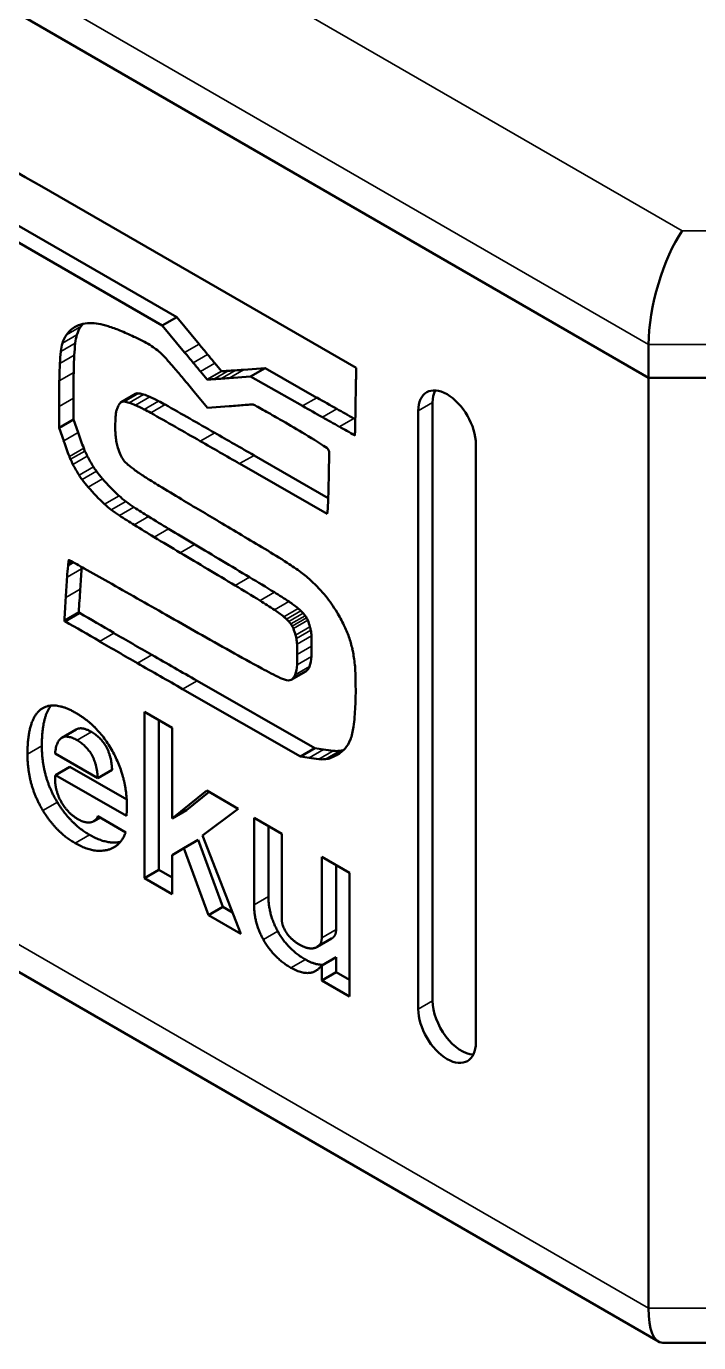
# Model space of a CAD drawing. Header units: inches. Extents: x -20.7 to 49, y -43 to 17.2.
# Drawn here: x -16.14 to -14.189, y -9.03 to -5.21 of the extents above; entities that cross this region are included whole.
import ezdxf

# ---------------------------------------------------------------- set-up
doc = ezdxf.new("R2010")
doc.units = ezdxf.units.IN
doc.header["$MEASUREMENT"] = 0
doc.layers.add('Visible (ANSI)', color=7, linetype='Continuous', lineweight=50)
doc.layers.add('Visible Narrow (ANSI)', color=7, linetype='Continuous', lineweight=35)

msp = doc.modelspace()

# ---------------------------------------------------------------- linework, layer by layer
at = {"layer": 'Visible (ANSI)'}
for p, q in [((-20.7356, -2.534), (-14.3345, -6.2296)), ((-20.7356, -2.534), (-14.3345, -6.2296)), ((-20.6664, -5.354), (-14.3058, -9.0263)), ((-15.7037, -6.0538), (-16.6076, -5.532)), ((-15.7455, -6.0779), (-16.6494, -5.5561)), ((-16.0949, -5.6749), (-15.1824, -6.2015)), ((-15.7455, -6.0779), (-15.7037, -6.0538)), ((-15.6389, -6.1321), (-15.7037, -6.0538)), ((-15.6807, -6.1562), (-15.7455, -6.0779)), ((-14.3345, -6.2296), (-14.3345, -6.1332)), ((-15.4472, -6.2024), (-15.51, -6.2068)), ((-15.489, -6.2265), (-15.4472, -6.2024)), ((-15.2967, -6.2876), (-15.4472, -6.2024)), ((-15.1824, -6.2015), (-15.1832, -6.2324)), ((-15.489, -6.2265), (-15.5518, -6.2309)), ((-15.3384, -6.3117), (-15.489, -6.2265)), ((-14.3345, -8.9299), (-14.3345, -6.2296)), ((-14.3345, -6.2296), (-11.3818, -6.2296)), ((-14.3345, -6.2296), (-11.3818, -6.2296)), ((-16.0031, -6.3507), (-16.0031, -6.2889)), ((-15.8646, -6.3004), (-15.8228, -6.2762)), ((-15.6527, -6.2707), (-15.6141, -6.3173)), ((-14.9609, -8.0378), (-14.9609, -6.302)), ((-16.0449, -6.3748), (-16.0448, -6.313)), ((-15.6141, -6.3173), (-15.551, -6.3123)), ((-15.0026, -8.0619), (-15.0026, -6.3261)), ((-16.0449, -6.3748), (-16.0031, -6.3507)), ((-16.0316, -6.413), (-16.0449, -6.3748)), ((-15.9899, -6.3889), (-16.0031, -6.3507)), ((-15.2639, -6.5788), (-15.4793, -6.455)), ((-14.8356, -6.4225), (-14.8356, -8.1584)), ((-15.2669, -6.6251), (-15.5211, -6.4791)), ((-15.2662, -6.6177), (-15.2669, -6.6251)), ((-16.0283, -6.9372), (-15.9866, -6.9131)), ((-15.371, -7.106), (-15.3293, -7.0819)), ((-15.3448, -7.3285), (-15.6864, -7.1331)), ((-15.3031, -7.3044), (-15.6447, -7.109)), ((-15.7974, -7.1994), (-15.7172, -7.2457)), ((-15.7974, -7.6816), (-15.7974, -7.1994)), ((-16.037, -7.2744), (-15.9953, -7.2503)), ((-15.7557, -7.6575), (-15.7557, -7.2235)), ((-15.7172, -7.2457), (-15.7172, -7.5089)), ((-16.0565, -7.3198), (-15.9328, -7.3912)), ((-15.3448, -7.3285), (-15.3031, -7.3044)), ((-15.3193, -7.3328), (-15.3448, -7.3285)), ((-15.2775, -7.3087), (-15.3031, -7.3044)), ((-16.0552, -7.3828), (-16.0135, -7.3586)), ((-15.8487, -7.4538), (-16.0135, -7.3586)), ((-15.9328, -7.3912), (-15.8911, -7.3671)), ((-15.8497, -7.5014), (-16.0552, -7.3828)), ((-15.7172, -7.5089), (-15.6159, -7.4279)), ((-15.6755, -7.4848), (-15.6092, -7.4318)), ((-15.6159, -7.4279), (-15.5253, -7.4802)), ((-15.7172, -7.5089), (-15.6755, -7.4848)), ((-15.5253, -7.4802), (-15.6289, -7.558)), ((-15.9438, -7.5164), (-15.926, -7.5061)), ((-15.9328, -7.5022), (-15.8516, -7.549)), ((-15.4792, -7.5069), (-15.399, -7.5532)), ((-15.4792, -7.7588), (-15.4792, -7.5069)), ((-15.6289, -7.558), (-15.5172, -7.8434)), ((-15.4374, -7.7347), (-15.4374, -7.531)), ((-15.399, -7.5532), (-15.399, -7.798)), ((-15.6834, -7.5948), (-15.7172, -7.6154)), ((-15.6834, -7.5948), (-15.6417, -7.5707)), ((-15.6114, -7.789), (-15.6834, -7.5948)), ((-15.5696, -7.7649), (-15.6417, -7.5707)), ((-15.7172, -7.6154), (-15.7172, -7.7279)), ((-15.2827, -7.6203), (-15.2025, -7.6666)), ((-15.2827, -7.8546), (-15.2827, -7.6203)), ((-15.7974, -7.6816), (-15.7557, -7.6575)), ((-15.7172, -7.6797), (-15.7557, -7.6575)), ((-15.241, -7.8305), (-15.241, -7.6444)), ((-15.2025, -7.6666), (-15.2025, -8.025)), ((-15.7172, -7.7279), (-15.7974, -7.6816)), ((-15.6114, -7.789), (-15.5696, -7.7649)), ((-15.5172, -7.8434), (-15.6114, -7.789)), ((-15.5416, -7.7811), (-15.5696, -7.7649)), ((-15.2959, -7.8813), (-15.2541, -7.8572)), ((-15.2827, -7.9356), (-15.241, -7.9115)), ((-15.2827, -7.9787), (-15.2827, -7.9356)), ((-15.241, -7.9546), (-15.241, -7.9115)), ((-15.2827, -7.9787), (-15.241, -7.9546)), ((-15.2025, -8.025), (-15.2827, -7.9787)), ((-15.2025, -7.9768), (-15.241, -7.9546)), ((-14.2932, -9.0297), (-11.4231, -9.0297))]:
    msp.add_line(p, q, dxfattribs=at)
for centre, major_axis, ratio, start_param, end_param in [((-15.7782, -1394.578), (850.414, -1472.9602), 0.57735, 2.356458, 2.356774), ((-14.2367, -5.9968), (-0.0631, -0.2354), 0.317837, 3.842032, 5.412828), ((-15.8811, -6.2862), (0.117, -0.2043), 0.577873, 2.821702, 3.206883), ((-15.8467, -6.2493), (-0.1103, 0.1911), 0.57735, 0.184646, 0.262092), ((-15.8699, -6.3167), (-0.1346, 0.2331), 0.57735, 5.822543, 5.96108), ((-15.9191, -6.2353), (-0.0853, 0.1478), 0.57735, 0.262092, 0.503335), ((-15.8885, -6.2734), (-0.1103, 0.1911), 0.57735, 0.063148, 0.262092), ((-15.8518, -6.2344), (-0.1041, 0.1803), 0.57735, 0.503335, 0.662291), ((-15.8773, -6.2112), (-0.0853, 0.1478), 0.57735, 0.262092, 0.503335), ((-15.8362, -6.4519), (0.2094, -0.3626), 0.57735, 2.581454, 2.68095), ((-15.8111, -6.593), (0.2889, -0.5004), 0.57735, 2.497494, 2.581454), ((-15.7506, -7.1188), (0.5925, -1.0263), 0.57735, 2.448437, 2.497494), ((-15.7493, -7.1354), (0.6023, -1.0433), 0.57735, 2.412385, 2.448437), ((-15.8936, -6.2585), (-0.1041, 0.1803), 0.57735, 0.503335, 0.662291), ((-15.4908, -6.4944), (-0.3613, 0.6258), 0.57735, 0.66229, 0.725228), ((-15.7864, -6.352), (0.135, -0.2338), 0.57735, 2.302958, 2.412387), ((-15.7851, -6.2592), (-0.0776, 0.1325), 0.59288, 5.119878, 5.423946), ((-6.4974, 7.9023), (-13.4775, 23.3438), 0.57735, 1.855983, 1.857471), ((-15.5326, -6.5185), (-0.3613, 0.6258), 0.57735, 0.66229, 0.725228), ((-15.0002, -6.8118), (-0.7089, 1.2278), 0.57735, 0.725227, 0.769553), ((-15.7941, -6.2904), (0.1014, -0.1757), 0.57735, 1.904516, 1.997376), ((-16.2225, -7.0628), (0.7955, -1.3778), 0.57735, 1.884155, 1.904515), ((-6.5392, 7.8782), (-13.4775, 23.3438), 0.57735, 1.855983, 1.857471), ((-10.9884, 1.0142), (-6.9, 11.9511), 0.57735, 1.857472, 1.859928), ((-10.9467, 1.0383), (-6.9, 11.9511), 0.57735, 1.857472, 1.859928), ((64.7927, 118.8285), (-119.378, 206.7687), 0.57735, 1.859928, 1.860056), ((-15.0419, -6.8359), (-0.7089, 1.2278), 0.57735, 0.725227, 0.769553), ((-11.739, -8.7544), (-3.0152, 5.2224), 0.57735, 0.769551, 0.784675), ((-16.4424, -7.4332), (1.1374, -1.97), 0.57735, 1.865775, 1.884155), ((64.751, 118.8043), (-119.378, 206.7687), 0.57735, 1.859928, 1.860056), ((-15.5735, -6.2097), (-0.00069, 0.00121), 0.568211, 1.868101, 2.868976), ((-90.767, 193.6033), (109.5447, -189.737), 0.57735, 6.004579, 6.004715), ((-19.9732, 5.5288), (6.4355, -11.1466), 0.57735, 6.004715, 6.007283), ((-24.2033, 16.7138), (12.5682, -21.7688), 0.57735, 6.007285, 6.008841), ((-11.7807, -8.7785), (-3.0152, 5.2224), 0.57735, 0.769551, 0.784675), ((-17.425, -8.9909), (2.6126, -4.5251), 0.57735, 1.855904, 1.865776), ((-15.6152, -6.2338), (-0.00069, 0.00121), 0.568211, 1.868101, 2.868976), ((-90.8088, 193.5792), (109.5447, -189.737), 0.57735, 6.004579, 6.004715), ((-20.0149, 5.5047), (6.4355, -11.1466), 0.57735, 6.004715, 6.007283), ((-24.2451, 16.6897), (12.5682, -21.7688), 0.57735, 6.007285, 6.008841), ((-5.7006, -11.9701), (6.7072, -11.6173), 0.57735, 3.904498, 3.91199), ((-13.5043, -7.262), (1.1878, -2.0573), 0.57735, 3.895909, 3.904417), ((-15.8433, -6.3826), (-0.0119, 0.0868), 0.432566, 0.295767, 0.444932), ((-15.8561, -6.315), (-0.0085, 0.0147), 0.57735, 6.197294, 6.416251), ((-15.8445, -6.3376), (-0.0212, 0.0367), 0.57735, 5.855284, 6.197292), ((-15.8221, -6.42), (-0.0666, 0.1153), 0.57735, 5.709613, 5.855284), ((-15.8049, -6.5224), (-0.1245, 0.2156), 0.57735, 5.604498, 5.709614), ((-15.8143, -6.2909), (-0.0085, 0.0147), 0.57735, 6.197294, 6.283185), ((-15.8028, -6.3135), (-0.0212, 0.0367), 0.57735, 5.855284, 6.197292), ((-15.7803, -6.3959), (-0.0666, 0.1153), 0.57735, 5.709613, 5.855284), ((-15.7631, -6.4983), (-0.1245, 0.2156), 0.57735, 5.604498, 5.709614), ((-15.716, -7.0337), (-0.4375, 0.7577), 0.57735, 5.563251, 5.604498), ((-15.7336, -6.7119), (-0.2463, 0.4265), 0.57735, 5.508347, 5.563251), ((-15.6596, 36.5906), (-26.1304, 45.2591), 0.57735, 2.366016, 2.36758), ((-14.9191, -6.3743), (-0.0591, 0.1023), 0.57735, 3.926991, 7.068583), ((-14.8774, -6.3502), (-0.0591, 0.1023), 0.57735, 0.361367, 0.785398), ((-15.7833, -6.4065), (0.0692, -0.1199), 0.57735, 3.737678, 3.858997), ((-15.8131, -6.3828), (0.0478, -0.0828), 0.57735, 3.585127, 3.737677), ((-15.7651, -6.4302), (-0.0838, 0.1451), 0.57735, 0.343352, 0.443535), ((-15.8185, -6.3702), (-0.042, 0.0728), 0.57735, 0.270661, 0.343353), ((-15.7577, -7.0578), (-0.4375, 0.7577), 0.57735, 5.563251, 5.604498), ((-15.7754, -6.736), (-0.2463, 0.4265), 0.57735, 5.508347, 5.563251), ((-15.5499, -31.5903), (-15.3875, 26.6519), 0.57735, 5.501704, 5.50832), ((-15.5081, -31.5662), (-15.3875, 26.6519), 0.57735, 5.501704, 5.50832), ((10.3713, -74.0129), (-37.1325, 64.3154), 0.57735, 6.013512, 6.014048), ((-0.8283, -44.7348), (-21.0745, 36.5021), 0.57735, 6.012693, 6.013513), ((21.0988, -102.1423), (-52.5592, 91.0352), 0.57735, 6.01241, 6.012694), ((-15.4105, -6.5074), (-0.1097, 0.19), 0.57735, 5.990675, 6.012411), ((-15.4789, -6.3209), (-0.0075, 0.013), 0.57735, 5.561568, 5.990674), ((-15.4595, -6.6838), (0.2233, -0.3867), 0.57735, 2.383185, 2.419976), ((-15.4455, -7.2906), (0.5901, -1.022), 0.57735, 2.359443, 2.383186), ((-15.3987, -23.9486), (10.7745, -18.6619), 0.57735, 2.356578, 2.359442), ((-15.7014, 36.5665), (-26.1304, 45.2591), 0.57735, 2.366016, 2.36758), ((-15.4543, 15.6565), (-13.3826, 23.1794), 0.57735, 2.367579, 2.370159), ((-18.5721, -4.3159), (2.3953, -4.1488), 0.57735, 0.763854, 0.770446), ((-15.5222, -6.5812), (0.2544, -0.4406), 0.57735, 3.89925, 3.951435), ((-15.4494, -6.6256), (0.3058, -0.5297), 0.57735, 3.858999, 3.899249), ((-15.4022, -13.4976), (4.3758, -7.5791), 0.57735, 2.346074, 2.356578), ((-15.4961, 15.6324), (-13.3826, 23.1794), 0.57735, 2.367579, 2.370159), ((-20.036, 393.6237), (-243.2714, 421.3584), 0.57735, 2.370159, 2.370287), ((-19.9943, 393.6478), (-243.2714, 421.3584), 0.57735, 2.370159, 2.370173), ((-27.2065, 1.0122), (8.5043, -14.7299), 0.57735, 0.751652, 0.753048), ((-16.9346, -5.3021), (1.2371, -2.1428), 0.57735, 0.753048, 0.763856), ((-16.0217, -6.4296), (-0.0259, 0.0717), 0.050219, 1.31951, 1.963743), ((-15.9799, -6.4055), (-0.0259, 0.0717), 0.050219, 1.31951, 1.963743), ((-15.7436, -6.4596), (0.0978, -0.1693), 0.57735, 3.951434, 4.058001), ((-15.7827, -6.443), (0.0699, -0.121), 0.57735, 4.057999, 4.186931), ((-15.3296, -96.2871), (-54.9284, 95.1388), 0.57735, 5.500252, 5.50172), ((-15.2878, -96.263), (-54.9284, 95.1388), 0.57735, 5.500252, 5.50172), ((-15.3229, -6.5004), (-0.3129, 0.2048), 0.23068, 4.688956, 4.91486), ((-15.1878, -6.3944), (0.00127, -0.00219), 0.57735, 5.511881, 6.051362), ((-15.1873, -6.3956), (0.00064, -0.00111), 0.57735, 6.051361, 7.034836), ((-15.8963, -6.4279), (-0.0628, 0.1087), 0.57735, 1.303778, 1.376622), ((-15.8818, -6.425), (-0.075, 0.13), 0.57735, 1.376621, 1.485218), ((-15.788, -6.4416), (0.066, -0.1143), 0.57735, 4.18693, 4.321471), ((-15.7992, -6.4405), (0.0575, -0.0995), 0.57735, 4.32147, 4.517641), ((-15.8424, -6.449), (0.0206, -0.0357), 0.57735, 4.51764, 4.938955), ((-15.2689, -6.4412), (0.00519, -0.00899), 0.57735, 1.35019, 2.28278), ((-15.2718, -6.4416), (0.0076, -0.0132), 0.57735, 0.76574, 1.350189), ((-35.367, 5.6166), (14.2198, -24.6294), 0.57735, 0.762676, 0.76574), ((-15.938, -6.452), (-0.0628, 0.1087), 0.57735, 1.303778, 1.376622), ((-15.9236, -6.4491), (-0.075, 0.13), 0.57735, 1.376621, 1.485218), ((-15.8852, -6.4098), (0.1017, -0.2153), 0.582937, 4.769109, 4.922001), ((-15.8435, -6.3857), (0.1017, -0.2153), 0.582937, 4.769109, 4.922001), ((-15.8859, -6.4439), (-0.0639, 0.1107), 0.57735, 1.6414, 1.762827), ((-15.8363, -6.4412), (0.0288, -0.05), 0.57735, 4.938955, 5.278161), ((-15.7964, -6.258), (0.1582, -0.274), 0.57735, 5.278161, 5.374366), ((-15.9276, -6.468), (-0.0639, 0.1107), 0.57735, 1.6414, 1.762827), ((-15.9007, -6.4374), (-0.0979, 0.1696), 0.57735, 1.762825, 1.908693), ((-15.8589, -6.4133), (-0.0979, 0.1696), 0.57735, 1.762825, 1.908693), ((-15.7617, -6.2355), (-0.2569, 0.445), 0.57735, 1.908654, 2.050489), ((-15.7782, -6.099), (0.2628, -0.4553), 0.57735, 5.374367, 5.447623), ((-15.6921, -4.1686), (1.4769, -2.5581), 0.57735, 5.447624, 5.468039), ((-19.344, -4.0548), (2.8869, -5.0003), 0.57735, 0.7489, 0.762676), ((-15.8034, -6.2596), (-0.2569, 0.445), 0.57735, 1.908654, 2.050489), ((-15.6049, -0.8367), (3.549, -6.1471), 0.57735, 5.468039, 5.480939), ((-15.8728, -6.4732), (-0.094, 0.1628), 0.57735, 2.050527, 2.20056), ((-15.831, -6.4491), (-0.094, 0.1628), 0.57735, 2.050527, 2.20056), ((-15.8139, -6.3333), (-0.1719, 0.2977), 0.57735, 2.20056, 2.298125), ((-15.695, -4.0402), (-1.6206, 2.807), 0.57735, 2.298125, 2.316881), ((-15.0717, 35.3972), (25.9294, -44.911), 0.57735, 5.480938, 5.483914), ((-15.7355, -6.2903), (0.3336, -0.5778), 0.57735, 0.681485, 0.748899), ((-15.8557, -6.3574), (-0.1719, 0.2977), 0.57735, 2.20056, 2.298125), ((-15.7368, -4.0643), (-1.6206, 2.807), 0.57735, 2.298125, 2.316881), ((-15.6472, -2.6638), (-2.4811, 4.2973), 0.57735, 2.31688, 2.333328), ((-15.6889, -2.6879), (-2.4811, 4.2973), 0.57735, 2.31688, 2.333328), ((-15.491, 5.1297), (-7.31, 12.6614), 0.57735, 2.333327, 2.340675), ((-15.9161, -34.388), (17.1078, -29.6316), 0.57735, 2.33684, 2.34232), ((-15.5328, 5.1056), (-7.31, 12.6614), 0.57735, 2.333327, 2.340675), ((-16.797, -91.2708), (-52.1919, 90.399), 0.57735, 5.48011, 5.482266), ((-16.0336, -6.7507), (-0.0115, 0.0199), 0.57735, 3.837033, 3.921965), ((-16.0154, -6.7613), (-0.00135, 0.00235), 0.57735, 5.519579, 7.063556), ((-15.7589, -20.5011), (8.3265, -14.422), 0.57735, 2.374293, 2.377985), ((-16.8388, -91.2949), (-52.1919, 90.399), 0.57735, 5.48011, 5.482266), ((-15.4812, -8.7011), (1.2212, -2.1152), 0.57735, 2.299112, 2.336839), ((-15.2197, -7.3422), (-0.5687, 0.985), 0.57735, 0.671326, 0.708893), ((-16.6409, -6.3336), (-0.4429, 0.7671), 0.57735, 3.812919, 3.820291), ((-16.4597, -6.4607), (-0.314, 0.5439), 0.57735, 3.820292, 3.829832), ((-16.5084, -6.427), (-0.3486, 0.6038), 0.57735, 3.829833, 3.837033), ((-9.1979, -11.3), (-4.8096, 8.3304), 0.57735, 0.708892, 0.716696), ((-15.1779, -7.3181), (-0.5687, 0.985), 0.57735, 0.703072, 0.708893), ((-15.836, -15.5349), (5.3122, -9.2009), 0.57735, 2.365037, 2.374293), ((-15.4126, -7.3543), (0.3708, -0.6422), 0.57735, 2.221717, 2.299112), ((-15.3664, -6.9865), (0.127, -0.22), 0.57735, 2.049656, 2.221717), ((-9.2397, -11.3241), (-4.8096, 8.3304), 0.57735, 0.708892, 0.716696), ((-14.2601, -222.2437), (131.3427, -227.4922), 0.57735, 2.364132, 2.365036), ((-15.6054, -11.4448), (-2.8501, 4.9365), 0.57735, 5.462198, 5.48011), ((-15.5636, -11.4207), (-2.8501, 4.9365), 0.57735, 5.462198, 5.48011), ((-15.3987, -7.0856), (0.2026, -0.351), 0.57735, 1.966833, 2.049656), ((66.2943, -60.9352), (-58.3464, 101.059), 0.57735, 0.716696, 0.71742), ((66.336, -60.9111), (-58.3464, 101.059), 0.57735, 0.716696, 0.71742), ((-15.4601, -8.1239), (-0.7933, 1.3741), 0.57735, 5.42434, 5.462198), ((-15.3537, -6.985), (0.1188, -0.2058), 0.57735, 1.843321, 1.966834), ((-15.346, -6.9737), (0.1078, -0.1867), 0.57735, 1.712879, 1.843321), ((-15.9848, -6.9114), (-0.00204, 0.00353), 0.57735, 0.71742, 1.708112), ((-30.2573, 5783.9648), (-3541.1429, 6133.4394), 0.57735, 2.359044, 2.359064), ((-15.5019, -8.148), (-0.7933, 1.3741), 0.57735, 5.42434, 5.462198), ((-15.4341, -7.1238), (-0.1404, 0.2432), 0.57735, 5.287949, 5.42434), ((-15.3923, -7.0997), (-0.1404, 0.2432), 0.57735, 5.287949, 5.42434), ((-15.3686, -6.9848), (-0.0599, 0.1038), 0.57735, 5.192276, 5.28795), ((-15.3614, -6.9625), (-0.0429, 0.0743), 0.57735, 5.069347, 5.192276), ((-15.3557, -6.9514), (-0.0332, 0.0575), 0.57735, 4.931149, 5.069346), ((-15.3703, -6.9971), (0.1364, -0.2363), 0.57735, 1.603565, 1.712878), ((-15.375, -7.0001), (0.1413, -0.2447), 0.57735, 1.455277, 1.603565), ((-16.0266, -6.9355), (-0.00204, 0.00353), 0.57735, 0.71742, 1.708112), ((-30.2991, 5783.9406), (-3541.1429, 6133.4394), 0.57735, 2.359044, 2.359064), ((-16.1554, 54.5534), (37.4955, -64.9441), 0.57735, 5.505724, 5.509248), ((-15.4104, -7.009), (-0.0599, 0.1038), 0.57735, 5.192276, 5.28795), ((-15.4031, -6.9866), (-0.0429, 0.0743), 0.57735, 5.069347, 5.192276), ((-15.3974, -6.9755), (-0.0332, 0.0575), 0.57735, 4.931149, 5.069346), ((-15.3828, -6.9573), (-0.0139, 0.024), 0.57735, 4.665795, 4.931149), ((-15.387, -6.9594), (-0.018, 0.0311), 0.57735, 4.456773, 4.665795), ((-15.341, -6.9332), (-0.0139, 0.024), 0.57735, 4.665795, 4.931149), ((-15.3453, -6.9352), (-0.018, 0.0311), 0.57735, 4.456773, 4.665795), ((-15.4554, -7.0552), (0.0516, 0.2015), 0.682958, 5.41102, 5.52536), ((-15.3231, -6.9826), (0.0945, -0.1636), 0.57735, 1.254811, 1.455279), ((-16.1591, 103.0869), (-67.3, 116.567), 0.57735, 2.359063, 2.360223), ((-15.4972, -7.0793), (0.0516, 0.2015), 0.682958, 5.41102, 5.52536), ((-15.4324, -6.9664), (-0.0558, 0.0967), 0.57735, 4.194142, 4.289569), ((-15.412, -6.9718), (-0.0408, 0.0707), 0.57735, 3.9631, 4.194142), ((-15.3907, -6.9423), (-0.0558, 0.0967), 0.57735, 4.194142, 4.289569), ((-15.3703, -6.9477), (-0.0408, 0.0707), 0.57735, 3.9631, 4.194142), ((-16.0111, -6.6044), (-0.4942, 0.8561), 0.57735, 3.925896, 3.963099), ((-15.3306, -6.9827), (0.1004, -0.174), 0.57735, 1.061286, 1.254811), ((-16.2009, 103.0628), (-67.3, 116.567), 0.57735, 2.359063, 2.360223), ((-15.5897, -2.7662), (2.5922, -4.4899), 0.57735, 5.509247, 5.534055), ((-16.0528, -6.6285), (-0.4942, 0.8561), 0.57735, 3.925896, 3.963099), ((-15.9528, -6.6381), (-0.453, 0.7847), 0.57735, 3.885096, 3.925895), ((-15.4365, -6.9562), (0.1782, -0.3087), 0.57735, 0.935315, 1.061285), ((-16.5758, 210.7525), (-133.1142, 230.5605), 0.57735, 2.360223, 2.360919), ((-16.5341, 210.7766), (-133.1142, 230.5605), 0.57735, 2.360223, 2.360919), ((-15.4225, -7.0209), (-0.0397, 0.0963), 0.575968, 3.677833, 4.042586), ((-15.9945, -6.6622), (-0.453, 0.7847), 0.57735, 3.885096, 3.925895), ((-15.3808, -6.9968), (-0.0397, 0.0963), 0.575968, 3.677833, 4.042586), ((-15.3621, -6.9862), (0.125, -0.2165), 0.57735, 0.829031, 0.935315), ((-15.5069, -5.4481), (0.9781, -1.6942), 0.57735, 5.534055, 5.573394), ((-15.4078, -7.0162), (0.0503, -0.0871), 0.57735, 5.573395, 5.914263), ((-15.4007, -7.0546), (0.0297, -0.0514), 0.57735, 6.262121, 6.50354), ((-15.4124, -7.0393), (0.0395, -0.0684), 0.57735, 0.220355, 0.428153), ((-15.359, -7.0305), (0.0297, -0.0514), 0.57735, 0, 0.220355), ((-15.3706, -7.0152), (0.0395, -0.0684), 0.57735, 0.220355, 0.428153), ((-16.3744, -6.4528), (0.8415, -1.4575), 0.57735, 0.803028, 0.829032), ((-15.3895, -7.0746), (0.0182, -0.0316), 0.57735, 5.914264, 6.26212), ((-16.3517, -6.4654), (0.8255, -1.4298), 0.57735, 0.774969, 0.803029), ((-15.7303, -6.8317), (0.386, -0.6686), 0.57735, 0.725431, 0.774969), ((-15.8707, -6.7408), (0.4855, -0.841), 0.57735, 0.647352, 0.72543), ((-15.3713, -7.1093), (0.129, -0.2234), 0.57735, 0.438086, 0.647351), ((-15.3211, -7.1593), (0.0912, -0.158), 0.57735, 0.179389, 0.438086), ((-15.5192, -6.5676), (-0.4222, 0.7313), 0.57735, 2.697724, 2.748101), ((-15.4775, -6.5435), (-0.4222, 0.7313), 0.57735, 2.697724, 2.748101), ((-15.3325, -7.1829), (0.0843, -0.1461), 0.57735, 6.028217, 6.190028), ((-15.4168, -7.0169), (0.1777, -0.3078), 0.57735, 6.190028, 6.2827), ((-15.3079, -7.1152), (0.1083, -0.1876), 0.57735, 5.889692, 6.028217), ((-15.3873, -7.0681), (0.1482, -0.2567), 0.57735, 6.282699, 6.462574), ((-15.2908, -7.1588), (0.0843, -0.1461), 0.57735, 6.028217, 6.130281), ((-15.3497, -7.1393), (0.1083, -0.1876), 0.57735, 5.889692, 6.028217), ((-14.8774, -8.086), (0.0591, -0.1023), 0.57735, 3.926991, 5.921818), ((-14.9191, -8.1101), (0.0591, -0.1023), 0.57735, 3.926991, 7.068583), ((-14.2367, -8.7935), (-0.0631, -0.2354), 0.317837, 5.412828, 6.368145)]:
    msp.add_ellipse(centre, major_axis=major_axis, ratio=ratio, start_param=start_param, end_param=end_param, dxfattribs=at)
for points in [[(-16.1367, -7.3218), (-16.1367, -7.2251), (-16.064, -7.1632), (-15.9958, -7.2026)], [(-16.095, -7.2977), (-16.095, -7.2155), (-16.0687, -7.1809)], [(-15.9958, -7.2026), (-15.9292, -7.241), (-15.8481, -7.3906), (-15.8481, -7.4739)], [(-15.9511, -7.2574), (-15.9794, -7.2411), (-15.9953, -7.2503)], [(-15.9929, -7.2815), (-16.05, -7.2485), (-16.0565, -7.3198)], [(-15.9328, -7.3912), (-15.9364, -7.3141), (-15.9929, -7.2815)], [(-15.8911, -7.3671), (-15.8946, -7.29), (-15.9511, -7.2574)], [(-16.0916, -7.4859), (-16.1367, -7.4118), (-16.1367, -7.3218)], [(-16.0498, -7.4618), (-16.095, -7.3877), (-16.095, -7.2977)], [(-16.0552, -7.3828), (-16.0565, -7.3861), (-16.0565, -7.3944)], [(-16.0565, -7.3944), (-16.0565, -7.4296), (-16.0192, -7.4939), (-15.989, -7.5114)], [(-15.9981, -7.5804), (-16.0536, -7.5483), (-16.0916, -7.4859)], [(-15.9563, -7.5562), (-16.0119, -7.5242), (-16.0498, -7.4618)], [(-15.8481, -7.4739), (-15.8481, -7.4896), (-15.8497, -7.5014)], [(-15.989, -7.5114), (-15.9692, -7.5228), (-15.952, -7.5196)], [(-15.952, -7.5196), (-15.9367, -7.5157), (-15.9328, -7.5022)], [(-15.8516, -7.549), (-15.8676, -7.5924), (-15.9484, -7.609), (-15.9981, -7.5804)], [(-15.8672, -7.5768), (-15.9072, -7.5846), (-15.9563, -7.5562)], [(-15.4105, -7.8358), (-15.4374, -7.7872), (-15.4374, -7.7347)], [(-15.4522, -7.8599), (-15.4792, -7.8113), (-15.4792, -7.7588)], [(-15.399, -7.798), (-15.399, -7.8198), (-15.3704, -7.8614), (-15.3464, -7.8753)], [(-15.372, -7.9418), (-15.4237, -7.912), (-15.4522, -7.8599)], [(-15.3303, -7.9177), (-15.3819, -7.8879), (-15.4105, -7.8358)], [(-15.3464, -7.8753), (-15.3204, -7.8902), (-15.2827, -7.8775), (-15.2827, -7.8546)], [(-15.2541, -7.8572), (-15.241, -7.8496), (-15.241, -7.8305)], [(-15.2827, -7.9356), (-15.3142, -7.9752), (-15.372, -7.9418)], [(-15.2777, -7.9327), (-15.3005, -7.9349), (-15.3303, -7.9177)]]:
    msp.add_open_spline(points, degree=2, dxfattribs=at)
at = {"layer": 'Visible Narrow (ANSI)'}
for p, q in [((-14.2367, -5.8039), (-20.4994, -2.1882)), ((-20.7356, -2.4375), (-14.3345, -6.1332)), ((-14.3345, -8.9299), (-20.7356, -5.2342)), ((-11.4796, -5.8039), (-14.2367, -5.8039)), ((-16.035, -6.1296), (-15.9932, -6.1055)), ((-16.0236, -6.1053), (-15.9818, -6.0812)), ((-16.0055, -6.0867), (-15.9906, -6.0781)), ((-16.0397, -6.1533), (-15.9979, -6.1292)), ((-15.6807, -6.1562), (-15.6389, -6.1321)), ((-14.3345, -6.1332), (-11.3818, -6.1332)), ((-16.0426, -6.1886), (-16.0009, -6.1645)), ((-15.6558, -6.1863), (-15.614, -6.1622)), ((-15.6347, -6.2117), (-15.5929, -6.1876)), ((-16.0443, -6.2389), (-16.0025, -6.2148)), ((-15.6157, -6.2345), (-15.5739, -6.2104)), ((-15.6148, -6.2351), (-15.573, -6.2109)), ((-15.5963, -6.2339), (-15.5546, -6.2098)), ((-15.5759, -6.2325), (-15.5342, -6.2084)), ((-15.5518, -6.2309), (-15.51, -6.2068)), ((-16.0448, -6.313), (-16.0031, -6.2889)), ((-15.8638, -6.3), (-15.8221, -6.2759)), ((-15.855, -6.2991), (-15.8133, -6.275)), ((-15.8419, -6.3023), (-15.8001, -6.2782)), ((-15.8236, -6.3094), (-15.7819, -6.2853)), ((-15.7982, -6.3216), (-15.7564, -6.2975)), ((-15.3384, -6.3117), (-15.2967, -6.2876)), ((-15.0026, -6.3261), (-14.9609, -6.302)), ((-15.7791, -6.3318), (-15.7373, -6.3077)), ((-15.2806, -6.3443), (-15.2389, -6.3202)), ((-15.2318, -6.3718), (-15.1901, -6.3477)), ((-16.0316, -6.413), (-15.9899, -6.3889)), ((-15.6351, -6.4137), (-15.5934, -6.3896)), ((-15.1878, -6.3965), (-15.1864, -6.3957)), ((-15.1869, -6.3967), (-15.1866, -6.3966)), ((-16.0151, -6.4582), (-15.9734, -6.4341)), ((-16.0117, -6.4665), (-15.9699, -6.4424)), ((-15.5211, -6.4791), (-15.4793, -6.455)), ((-16.0048, -6.4812), (-15.963, -6.4571)), ((-15.9868, -6.5126), (-15.9451, -6.4885)), ((-15.9781, -6.5253), (-15.9364, -6.5012)), ((-15.9606, -6.547), (-15.9189, -6.5229)), ((-15.9128, -6.5965), (-15.871, -6.5724)), ((-15.8934, -6.613), (-15.8516, -6.5888)), ((-15.8698, -6.6295), (-15.828, -6.6054)), ((-15.8269, -6.6567), (-15.7851, -6.6326)), ((-15.7692, -6.6921), (-15.7274, -6.668)), ((-15.6932, -6.7376), (-15.6515, -6.7135)), ((-16.0174, -6.7617), (-16.0141, -6.7598)), ((-16.0173, -6.7601), (-16.0154, -6.759)), ((-16.0215, -6.8083), (-15.9798, -6.7842)), ((-16.0187, -6.7752), (-16.0028, -6.766)), ((-16.0182, -6.7702), (-16.0069, -6.7637)), ((-16.0177, -6.7656), (-16.0108, -6.7616)), ((-15.5341, -6.8325), (-15.4923, -6.8084)), ((-16.0254, -6.8672), (-15.9836, -6.8431)), ((-15.4619, -6.8764), (-15.4202, -6.8523)), ((-16.0295, -6.9336), (-15.9877, -6.9095)), ((-15.4195, -6.9036), (-15.3778, -6.8794)), ((-15.3927, -6.9234), (-15.351, -6.8993)), ((-15.3849, -6.9303), (-15.3431, -6.9062)), ((-15.3779, -6.9374), (-15.3362, -6.9133)), ((-15.3722, -6.9443), (-15.3305, -6.9202)), ((-15.3683, -6.9505), (-15.3265, -6.9263)), ((-15.3651, -6.9572), (-15.3234, -6.9331)), ((-15.9278, -6.9949), (-15.8861, -6.9708)), ((-15.3586, -6.9767), (-15.3169, -6.9526)), ((-15.3563, -6.9863), (-15.3146, -6.9622)), ((-15.3543, -7.0027), (-15.3125, -6.9786)), ((-15.3539, -7.033), (-15.3121, -7.0088)), ((-15.8174, -7.0582), (-15.7757, -7.0341)), ((-15.3544, -7.0628), (-15.3127, -7.0387)), ((-15.3652, -7.101), (-15.3235, -7.0769)), ((-15.3601, -7.092), (-15.3183, -7.0679)), ((-15.6864, -7.1331), (-15.6447, -7.109)), ((-15.9929, -7.2815), (-15.9511, -7.2574)), ((-16.1367, -7.3218), (-16.095, -7.2977)), ((-15.3193, -7.3328), (-15.2775, -7.3087)), ((-15.2912, -7.3365), (-15.2494, -7.3124)), ((-15.2722, -7.3366), (-15.2304, -7.3125)), ((-15.2564, -7.3329), (-15.2248, -7.3147)), ((-16.0916, -7.4859), (-16.0498, -7.4618)), ((-15.9981, -7.5804), (-15.9563, -7.5562)), ((-15.4792, -7.7588), (-15.4374, -7.7347)), ((-15.4522, -7.8599), (-15.4105, -7.8358)), ((-15.2827, -7.8546), (-15.241, -7.8305)), ((-15.372, -7.9418), (-15.3303, -7.9177)), ((-14.9609, -8.0378), (-15.0026, -8.0619)), ((-11.3818, -8.9299), (-14.3345, -8.9299))]:
    msp.add_line(p, q, dxfattribs=at)

doc.saveas('drawing.dxf')
